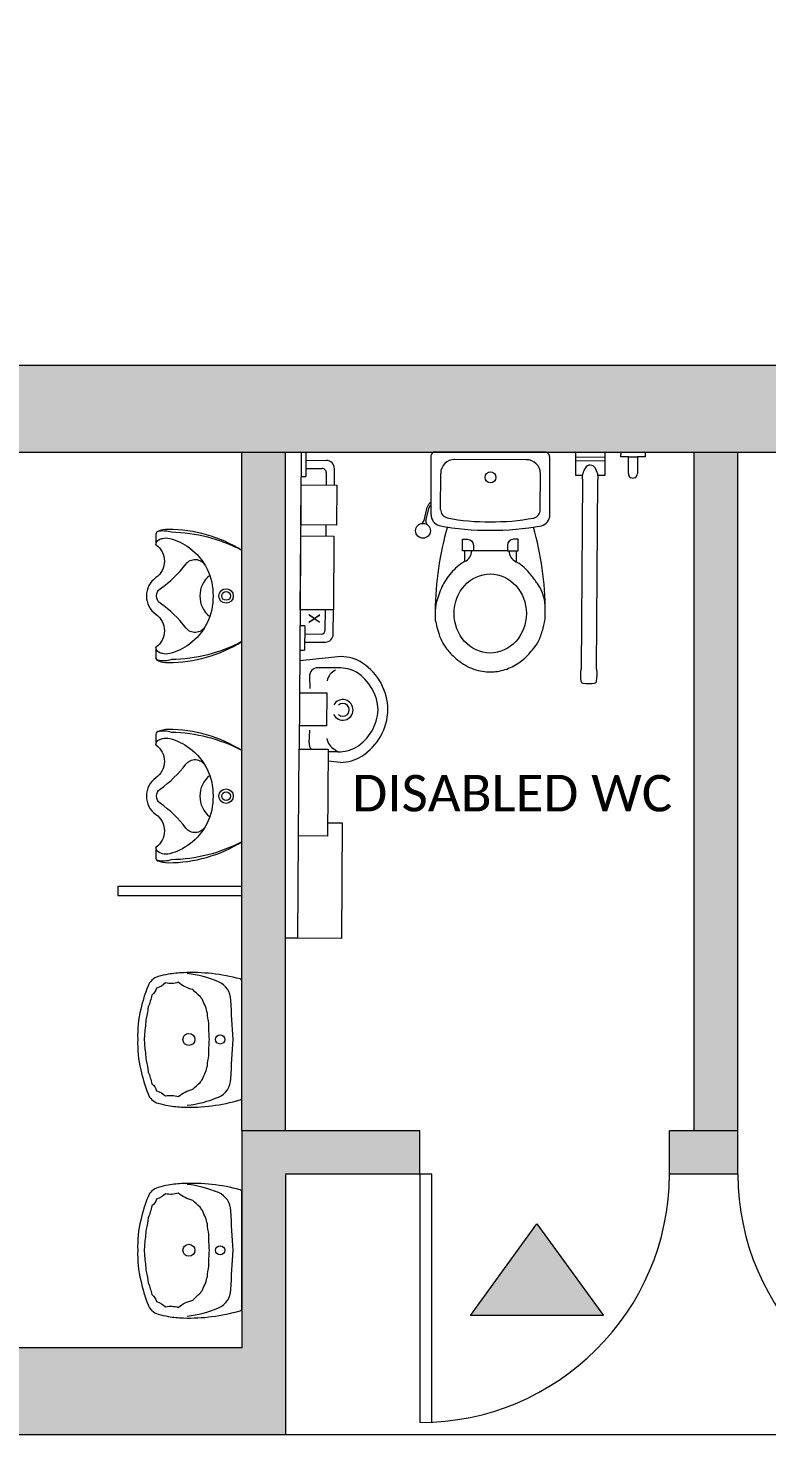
# Model space of a CAD drawing. Extents: x 128652 to 138698, y 161007 to 165865.
# Drawn here: x 131337 to 133887, y 161007 to 165865 of the extents above; entities that cross this region are included whole.
import ezdxf

# ---------------------------------------------------------------- set-up
doc = ezdxf.new("R2010")
doc.units = 0
doc.header["$LTSCALE"] = 25
doc.header["$MEASUREMENT"] = 0
for name, color, linetype, lineweight in [('A-Doors & Frames-G', 7, 'Continuous', 9), ('A-External Walls-G', 7, 'Continuous', 9), ('A-Ground floor walls', 7, 'Continuous', 9), ('A-Sanitary', 7, 'Continuous', 5), ('A-Text', 7, 'Continuous', 9)]:
    doc.layers.add(name, color=color, linetype=linetype, lineweight=lineweight)
doc.layers.add('A-Wall hatch', color=7, linetype='Continuous', lineweight=9, true_color=0xcfcfcf)
doc.styles.get("Standard").update_dxf_attribs({"font": 'arial.ttf'})

msp = doc.modelspace()

# ---------------------------------------------------------------- hatches: boundary and pattern name
at = {"layer": 'A-Ground floor walls', "true_color": 0x858585}
h = msp.add_hatch(color=252, dxfattribs=at)
h.dxf.hatch_style = 1
h.paths.add_polyline_path([(133093.3734227706, 161735.6876411832), (132863.8734227706, 161419.9952295953), (133322.8734227706, 161419.9952295953)])
at = {"layer": 'A-Wall hatch'}
h = msp.add_hatch(color=256, dxfattribs=at)
h.dxf.hatch_style = 1
h.paths.add_polyline_path([(135442.175699569, 165524.9334982335), (135442.175699569, 165564.9334982344), (135482.1756995699, 165564.9334982344), (138398.1925089818, 165564.9334982344), (138398.1925089818, 161307.3393937692), (137798.1925089818, 161307.3393937692), (137798.1925089818, 161367.7781371816), (137598.1925089818, 161367.7781371816), (137598.1925089818, 161007.3393937693), (138698.1925089818, 161007.3393937692), (138698.1925089818, 165864.9334982344), (135142.175699569, 165864.9334982344), (135142.175699569, 164700.9503076469), (128652.1925089815, 164700.9503076469), (128652.1925089815, 164540.9503076469), (128652.1925089815, 161007.3393937692), (128927.1925089818, 161007.3393937692), (128927.1925089818, 164400.9503076469), (128927.1925089818, 164402.2503076468), (128967.1925089827, 164402.2503076468), (130168.6925089782, 164402.2503076468), (135442.175699569, 164400.9503076469)])
h.paths.add_polyline_path([(136638.1925089818, 161367.7781371816), (136488.1925089818, 161367.7781371816), (136488.1925089818, 161307.3393937692), (135298.1925089818, 161307.3393937692), (135298.1925089818, 162057.3393937692), (134648.2692354086, 162057.3393937692), (134648.2692354086, 161907.3393937692), (135148.1925089818, 161907.3393937692), (135148.1925089818, 161007.3393937692), (136638.1925089818, 161007.3393937692)], flags=17)
h.paths.add_polyline_path([(138398.1925089818, 162357.3393937692), (137670.4351761879, 162357.3393937692), (136488.1925089818, 162357.3393937692), (136488.1925089818, 162146.9006503568), (136638.1925089818, 162146.9006503568), (136638.1925089818, 162207.3393937692), (137598.1925089818, 162207.3393937692), (137598.1925089818, 162146.9006503568), (137748.1925089818, 162146.9006503568), (137748.1925089818, 162207.3393937692), (138398.1925089818, 162207.3393937692)], flags=17)
h.paths.add_polyline_path([(133786.2692354086, 164400.9503076469), (133636.2692354086, 164400.9503076469), (133636.2692354086, 162057.3393937692), (133786.2692354086, 162057.3393937692)], flags=17)
h.paths.add_polyline_path([(133786.2692354086, 162057.3393937692), (133551.1925089818, 162057.3393937692), (133551.1925089818, 161907.3393937692), (133786.2692354086, 161907.3393937692)], flags=17)
h.paths.add_polyline_path([(132689.1925089818, 162057.3393937692), (132075.1925089818, 162057.3393937692), (132075.1925089818, 161307.3393937692), (130285.1925089818, 161307.3393937692), (130285.1925089818, 161367.7781371816), (130135.1925089818, 161367.7781371816), (130135.1925089818, 161007.3393937692), (132225.1925089818, 161007.3393937692), (132225.1925089818, 161907.3393937692), (132689.1925089818, 161907.3393937692)], flags=17)
h.paths.add_polyline_path([(130285.1925089818, 162357.3393937691), (128927.1925089818, 162357.3393937691), (128927.1925089818, 162207.3393937691), (130135.1925089818, 162207.3393937691), (130135.1925089818, 162146.9006503568), (130285.1925089818, 162146.9006503568)], flags=17)
h = msp.add_hatch(color=256, dxfattribs=at)
h.dxf.hatch_style = 1
h.paths.add_polyline_path([(132225.1925089818, 164400.9503076469), (132075.1925089818, 164400.9503076469), (132075.1925089818, 162057.3393937692), (132225.1925089818, 162057.3393937692)])

# ---------------------------------------------------------------- linework, layer by layer
at = {"layer": 'A-Doors & Frames-G', "linetype": 'Continuous'}
msp.add_lwpolyline([(132689.1925089818, 161907.3393937692), (132689.1925089818, 161050.0647283743), (132730.1480847443, 161051.0383048555), (132730.1480847444, 161907.3393937692)], close=True, dxfattribs=at)
for centre, start, end in [((132689.1330463303, 161912.1375419097), 270.0039520548456, 359.6810999577515), ((134648.3286980601, 161912.1375419097), 180.3189000422485, 269.9960479451544)]:
    msp.add_arc(centre, 862.0728155861171, start, end, dxfattribs=at)
at = {"layer": 'A-External Walls-G', "color": 7}
for p, q in [((128652.1925089815, 164700.9503076469), (135142.175699569, 164700.9503076469)), ((128927.1925089818, 164400.9503076469), (135442.175699569, 164400.9503076469)), ((132075.1925089818, 161307.3393937692), (130285.1925089818, 161307.3393937692)), ((132225.1925089818, 161007.3393937692), (130135.1925089818, 161007.3393937692))]:
    msp.add_line(p, q, dxfattribs=at)
at = {"layer": 'A-External Walls-G'}
for p, q in [((132075.1925089818, 162057.3393937692), (132075.1925089818, 164400.9503076469)), ((132225.1925089818, 162057.3393937692), (132225.1925089818, 164400.9503076469)), ((133636.2692354086, 162057.3393937692), (133636.2692354086, 164400.9503076469)), ((133786.2692354086, 162057.3393937692), (133786.2692354086, 164400.9503076469)), ((132689.1925089818, 162057.3393937692), (132075.1925089818, 162057.3393937692)), ((132075.1925089818, 162057.3393937692), (132075.1925089818, 161307.3393937692)), ((132689.1925089818, 161907.3393937692), (132689.1925089818, 162057.3393937692)), ((133786.2692354086, 162057.3393937692), (133551.1925089818, 162057.3393937692)), ((133551.1925089818, 161907.3393937704), (133551.1925089818, 162057.3393937692)), ((133786.2692354086, 161907.3393937704), (133786.2692354086, 162057.3393937692)), ((132730.1480847444, 161907.3393937692), (132225.1925089818, 161907.3393937692)), ((132225.1925089818, 161907.3393937692), (132225.1925089818, 161007.3393937692)), ((133786.2692354086, 161907.3393937692), (133551.1925089818, 161907.3393937692)), ((135148.1925089818, 161007.3393937692), (132225.1925089818, 161007.3393937692))]:
    msp.add_line(p, q, dxfattribs=at)
at = {"layer": 'A-Sanitary', "linetype": 'Continuous', "lineweight": 9}
for p, q in [((132279.2098424272, 164400.9161309423), (132272.5337291824, 163375.4736175143)), ((132295.8057640957, 164400.9161309423), (132295.2094392444, 164316.9182476547)), ((132727.7118529906, 164184.9038716529), (132728.1603792008, 164386.3696831983)), ((133121.8999827889, 164400.4931322813), (132741.9009245157, 164401.3391296052)), ((133137.710836917, 164183.9910850663), (133138.1593631271, 164385.456896612)), ((133327.4020816367, 164382.4165781124), (133227.4044987677, 164383.1118624969)), ((133383.2216701684, 164385.090863161), (133383.33820762, 164401.50624361)), ((133409.1695208812, 164384.9066519929), (133383.2216701684, 164385.090863161)), ((133408.7568869113, 164326.7833321712), (133409.1695208812, 164384.9066519929)), ((133409.1695208812, 164384.9066519929), (133439.8250486438, 164384.6890196873)), ((133440.3975087852, 164384.6995671533), (133439.9847711377, 164326.5616433049)), ((133466.3446135152, 164384.5153612808), (133440.3975087852, 164384.6995671533)), ((133466.4610472409, 164400.9161309433), (133466.3446135152, 164384.5153612808)), ((132295.4065258168, 164344.6797183647), (132352.405089475, 164344.2750693583)), ((132295.6053007671, 164372.6790127938), (132366.6035116408, 164372.174976312)), ((132394.0010704916, 164287.2161669941), (132394.4040311196, 164343.9769069319)), ((133055.6199713543, 164374.7586259457), (132808.065693294, 164375.3097595661)), ((133327.3154181128, 164369.9524079137), (133227.3178352439, 164370.6476922983)), ((132279.2098424273, 164317.0318333411), (132295.2094392444, 164316.9182476547)), ((132366.2999384886, 164329.4138835873), (132366.0017760619, 164287.4149419437)), ((132366.3053492153, 164330.176034669), (132366.2999384886, 164329.4138835873)), ((132760.6528739009, 164203.1713203021), (132760.9287609401, 164327.0922975044)), ((133104.8514803079, 164202.405026035), (133105.1273673471, 164326.3260032372)), ((133247.3174829205, 163651.3972888148), (133251.8760090302, 164307.016201809)), ((133250.3760452871, 164307.0266310747), (133250.473385101, 164321.0262926764)), ((133251.8760090302, 164307.016201809), (133250.3760452871, 164307.0266310747)), ((133301.8748004646, 164306.6685596167), (133297.316274355, 163651.0496466226)), ((133303.3747642076, 164306.6581303509), (133301.8748004646, 164306.6685596167)), ((133303.4721040215, 164320.6577919526), (133303.3747642076, 164306.6581303509)), ((132703.683257718, 164164.8627453902), (132714.8564372958, 164211.061552441)), ((132710.2157263634, 164164.8949412586), (132721.0205705712, 164209.5707570629)), ((132365.0220995207, 164149.418419401), (132364.7487839632, 164110.9193895609)), ((132843.7465013245, 164060.3602777485), (132843.6631611071, 164022.9261119254)), ((132991.1030006408, 164060.0322158722), (132873.7662958961, 164060.2934442518)), ((133021.1227952126, 164059.9653823753), (133021.0394549952, 164022.531216552)), ((132362.4468126483, 163786.665390345), (132362.9385120934, 163855.9258152971)), ((132390.3467196031, 163772.4669681803), (132390.9378065226, 163855.727040347)), ((132291.5463008721, 163800.9312503213), (132275.3269492475, 163801.036234686)), ((132291.5463008721, 163800.9312503213), (132290.9499760212, 163716.9333670347)), ((132291.3492142996, 163773.1697796122), (132348.3477779592, 163772.765130606)), ((132274.9503792046, 163717.0469527206), (132290.9499760212, 163716.9333670347)), ((132291.1504393498, 163745.1704851829), (132362.1486502227, 163744.6664487006)), ((132417.1006903765, 163694.9495423816), (132274.9424155497, 163680.2555101776)), ((132408.6656303206, 163655.9394592068), (132337.2313065578, 163656.4361428886)), ((132308.1351539729, 163626.3444401286), (132309.902123138, 163584.3225034291)), ((133244.6074292483, 163651.4161318503), (133247.3174829205, 163651.3972888148)), ((133297.316274355, 163651.0496466226), (133300.0263280272, 163651.0308035871)), ((132273.9025526026, 163569.9431271006), (132367.9001838992, 163569.2758111963)), ((132367.9001838992, 163569.2758111963), (132367.0908858869, 163455.2786838783)), ((132367.0908858869, 163455.2786838783), (132273.0932545899, 163455.9459997824)), ((132306.5400781714, 163396.936538152), (132308.9035226338, 163440.701212117)), ((132406.6493154028, 163365.9464688179), (132372.7610766354, 163366.1820941363)), ((132414.5605332725, 163329.6176182012), (132372.539048179, 163334.2493908011)), ((132075.1925089818, 162901.0615973367), (131646.3530853064, 162901.0615973367)), ((131646.3530853064, 162901.0615973367), (131646.3530853064, 162869.861834602)), ((131646.3530853064, 162869.861834602), (132075.1925089818, 162869.861834602)), ((132268.2791490548, 162721.9273951212), (132225.1925089818, 162721.9273951212))]:
    msp.add_line(p, q, dxfattribs=at)
for points in [[(133250.4696250259, 164320.4855090334), (133226.9701930517, 164320.6489008638), (133227.5331263789, 164401.6114153277), (133327.5307092478, 164400.9161309432), (133326.9677759206, 164319.9536164793), (133303.4683439464, 164320.1170083096)], [(132371.0577676694, 163121.2078203323), (132421.1150113594, 163120.8524497297), (132418.2753692099, 162720.8625293154), (132268.2791490548, 162721.9273951212), (132270.7891088245, 163075.4784963124)]]:
    msp.add_lwpolyline(points, dxfattribs=at)
for points in [[(132402.0008688988, 164287.1593741503), (132401.021192359, 164149.1628516083), (132278.0242918305, 164150.0360415678), (132279.0039683716, 164288.0325641119)], [(132392.7480783925, 164110.7206146104), (132390.9378065222, 163855.7270403465), (132275.9407044036, 163856.5434374655), (132277.7509762729, 164111.5370117293)], [(132372.8208323885, 163374.7763201224), (132370.7349793299, 163074.7835715159), (132270.7373964606, 163075.4788558682), (132272.8232495194, 163375.471604476)]]:
    msp.add_lwpolyline(points, close=True, dxfattribs=at)
for points in [[(131745.1925089818, 163904.0974434726, 0.2443358944058792), (131778.0696415224, 163840.8354187904, -0.519697760328023), (131778.0696415224, 163727.0640212299), (131778.0696415224, 163690.4558111304, 0.3066273132413509), (131784.35399918, 163681.1717386419, 0.09543677902536968), (131821.0791553289, 163674.0974434726, 0.1398623713898907), (132075.1925089818, 163746.5974434726), (132075.1925089818, 163904.0974434726), (132075.1925089818, 164061.5974434727, 0.1398623713898907), (131821.0791553289, 164134.0974434728, 0.09543677902536968), (131784.35399918, 164127.0231483035, 0.3066273132413509), (131778.0696415224, 164117.7390758148), (131778.0696415224, 164081.1308657154, -0.519697760328023), (131778.0696415224, 163967.359468155, 0.2443358944058792)], [(131745.1925089818, 163904.0974434726, 0.2443358944058792), (131778.0696415224, 163840.8354187904, -0.519697760328023), (131778.0696415224, 163727.0640212299), (131778.0696415224, 163690.4558111304, 0.3066273132413509), (131784.35399918, 163681.1717386419, 0.09543677902536968), (131821.0791553289, 163674.0974434726, 0.1398623713898907), (132075.1925089818, 163746.5974434726), (132075.1925089818, 163904.0974434726), (132075.1925089818, 164061.5974434727, 0.1398623713898907), (131821.0791553289, 164134.0974434728, 0.09543677902536968), (131784.35399918, 164127.0231483035, 0.3066273132413509), (131778.0696415224, 164117.7390758148), (131778.0696415224, 164081.1308657154, -0.519697760328023), (131778.0696415224, 163967.359468155, 0.2443358944058792)], [(131745.1925089818, 163904.0974434726, 0.2443358944058792), (131778.0696415224, 163840.8354187904, -0.519697760328023), (131778.0696415224, 163727.0640212299), (131778.0696415224, 163690.4558111304, 0.3066273132413509), (131784.35399918, 163681.1717386419, 0.09543677902536968), (131821.0791553289, 163674.0974434726, 0.1398623713898907), (132075.1925089818, 163746.5974434726), (132075.1925089818, 163904.0974434726), (132075.1925089818, 164061.5974434727, 0.1398623713898907), (131821.0791553289, 164134.0974434728, 0.09543677902536968), (131784.35399918, 164127.0231483035, 0.3066273132413509), (131778.0696415224, 164117.7390758148), (131778.0696415224, 164081.1308657154, -0.519697760328023), (131778.0696415224, 163967.359468155, 0.2443358944058792)], [(131745.1925089818, 163904.0974434726, 0.2443358944058792), (131778.0696415224, 163840.8354187904, -0.519697760328023), (131778.0696415224, 163727.0640212299), (131778.0696415224, 163690.4558111304, 0.3066273132413509), (131784.35399918, 163681.1717386419, 0.09543677902536968), (131821.0791553289, 163674.0974434726, 0.1398623713898907), (132075.1925089818, 163746.5974434726), (132075.1925089818, 163904.0974434726), (132075.1925089818, 164061.5974434727, 0.1398623713898907), (131821.0791553289, 164134.0974434728, 0.09543677902536968), (131784.35399918, 164127.0231483035, 0.3066273132413509), (131778.0696415224, 164117.7390758148), (131778.0696415224, 164081.1308657154, -0.519697760328023), (131778.0696415224, 163967.359468155, 0.2443358944058792)], [(132836.0670114786, 164060.3773747066), (132836.1556796414, 164100.204709177), (132852.9109204238, 164100.1674067454, -0.414213562373095), (132873.8083360359, 164079.1767350874), (132873.7662958961, 164060.2934442518)], [(133028.8022850585, 164059.9482854175), (133028.8909532213, 164099.7756198881), (133012.1357124389, 164099.8129223197, 0.414213562373095), (132991.1450407806, 164078.9155067077), (132991.1030006408, 164060.0322158722)], [(131745.1925089818, 163212.9521431939, 0.2443358944058792), (131778.0696415224, 163149.6901185118, -0.519697760328023), (131778.0696415224, 163035.9187209513), (131778.0696415224, 162999.3105108518, 0.3066273132413509), (131784.35399918, 162990.0264383632, 0.09543677902536968), (131821.0791553289, 162982.9521431939, 0.1398623713898907), (132075.1925089818, 163055.4521431939), (132075.1925089818, 163212.9521431939), (132075.1925089818, 163370.452143194, 0.1398623713898907), (131821.0791553289, 163442.9521431941, 0.09543677902536968), (131784.35399918, 163435.8778480248, 0.3066273132413509), (131778.0696415224, 163426.5937755361), (131778.0696415224, 163389.9855654367, -0.519697760328023), (131778.0696415224, 163276.2141678764, 0.2443358944058792)], [(131745.1925089818, 163212.9521431939, 0.2443358944058792), (131778.0696415224, 163149.6901185118, -0.519697760328023), (131778.0696415224, 163035.9187209513), (131778.0696415224, 162999.3105108518, 0.3066273132413509), (131784.35399918, 162990.0264383632, 0.09543677902536968), (131821.0791553289, 162982.9521431939, 0.1398623713898907), (132075.1925089818, 163055.4521431939), (132075.1925089818, 163212.9521431939), (132075.1925089818, 163370.452143194, 0.1398623713898907), (131821.0791553289, 163442.9521431941, 0.09543677902536968), (131784.35399918, 163435.8778480248, 0.3066273132413509), (131778.0696415224, 163426.5937755361), (131778.0696415224, 163389.9855654367, -0.519697760328023), (131778.0696415224, 163276.2141678764, 0.2443358944058792)], [(131745.1925089818, 163212.9521431939, 0.2443358944058792), (131778.0696415224, 163149.6901185118, -0.519697760328023), (131778.0696415224, 163035.9187209513), (131778.0696415224, 162999.3105108518, 0.3066273132413509), (131784.35399918, 162990.0264383632, 0.09543677902536968), (131821.0791553289, 162982.9521431939, 0.1398623713898907), (132075.1925089818, 163055.4521431939), (132075.1925089818, 163212.9521431939), (132075.1925089818, 163370.452143194, 0.1398623713898907), (131821.0791553289, 163442.9521431941, 0.09543677902536968), (131784.35399918, 163435.8778480248, 0.3066273132413509), (131778.0696415224, 163426.5937755361), (131778.0696415224, 163389.9855654367, -0.519697760328023), (131778.0696415224, 163276.2141678764, 0.2443358944058792)], [(131745.1925089818, 163212.9521431939, 0.2443358944058792), (131778.0696415224, 163149.6901185118, -0.519697760328023), (131778.0696415224, 163035.9187209513), (131778.0696415224, 162999.3105108518, 0.3066273132413509), (131784.35399918, 162990.0264383632, 0.09543677902536968), (131821.0791553289, 162982.9521431939, 0.1398623713898907), (132075.1925089818, 163055.4521431939), (132075.1925089818, 163212.9521431939), (132075.1925089818, 163370.452143194, 0.1398623713898907), (131821.0791553289, 163442.9521431941, 0.09543677902536968), (131784.35399918, 163435.8778480248, 0.3066273132413509), (131778.0696415224, 163426.5937755361), (131778.0696415224, 163389.9855654367, -0.519697760328023), (131778.0696415224, 163276.2141678764, 0.2443358944058792)], [(132075.1925089818, 162372.7256057778), (132075.1925089818, 162572.7813104941, 0.3340373432375671), (132068.5430745062, 162581.6238611866, 0.07779026748360952), (131872.9244546525, 162603.0891026585, 0.03682371074500936), (131820.9656884041, 162597.7568014224, 0.02475166038015313), (131786.0790882072, 162589.7583495684, 0.2383283557327349), (131750.8213539658, 162557.3836634928, 0.0355668592195249), (131725.7403822966, 162477.1971345994, 0.06792294161534793), (131715.1924856818, 162372.7256057778, 0.06792294161521623), (131725.7403822966, 162268.2540769557, 0.03425161171753841), (131750.8213539658, 162184.6932712259, 0.2383283557327349), (131786.0790882072, 162152.3185851503, 0.02475166038015313), (131820.9656884041, 162144.3201332963, 0.03682371074500936), (131872.9244546525, 162138.9878320602, 0.07763381892335468), (132068.5430745062, 162163.8273503685, 0.3340373432375671), (132075.1925089818, 162172.6699010613)], [(131938.9278994242, 162235.2166800755, -0.03569074951510243), (131949.8337020539, 162259.3815106123, -0.04150107414660176), (131955.909912555, 162281.3675784152, -0.02815132798074797), (131960.6441389449, 162317.4687261487, -0.01852861421395527), (131962.6925089818, 162372.7256057778, -0.01852861421363697), (131960.6441389449, 162427.9824854077, -0.02815132797853915), (131955.909912555, 162464.0836331394, -0.04150107414740032), (131949.8337020539, 162486.0697009426, -0.03569074951473896), (131938.9278994242, 162510.2345314789, -0.06851609079313911), (131930.862677119, 162521.2472749685, -0.02681293173890165), (131905.4003764345, 162544.8849363404, -0.1141475600460352), (131855.2080946164, 162570.2124916534, -0.1473389826891448), (131811.3399797766, 162567.9048794239, -0.09710781620087058), (131780.6693200127, 162549.5726142874, -0.1210162254248298), (131764.4533448613, 162525.7467791485, -0.02798876261677909), (131751.8549060242, 162485.1296676236, -0.02959021375670137), (131744.4297574232, 162445.59258943, -0.008570021130120077), (131738.6070501706, 162392.5503094808, -0.02305343780658976), (131737.6925089818, 162372.7256057778, -0.0230534378066795), (131738.6070501706, 162352.9009020744, -0.008570021130113922), (131744.4297574232, 162299.8586221246, -0.02959021375767956), (131751.8549060242, 162260.3215439306, -0.02798876261742477), (131764.4533448613, 162219.704432406, -0.1210162254244369), (131780.6693200127, 162195.878597267, -0.09710781620087058), (131811.3399797766, 162177.5463321306, -0.1473389826891136), (131855.2080946164, 162175.2387199009, -0.1141475600462429), (131905.4003764345, 162200.5662752139, -0.02681293173932554), (131930.862677119, 162224.2039365856, -0.06851609079533309)], [(132075.1925089818, 161644.7090572583), (132075.1925089818, 161844.7647619745, 0.3340373432375671), (132068.5430745062, 161853.6073126671, 0.07779026748360952), (131872.9244546525, 161875.072554139, 0.03682371074500936), (131820.9656884041, 161869.7402529029, 0.02475166038015313), (131786.0790882072, 161861.7418010489, 0.2383283557327349), (131750.8213539658, 161829.3671149733, 0.0355668592195249), (131725.7403822966, 161749.1805860799, 0.06792294161534793), (131715.1924856818, 161644.7090572583, 0.06792294161521623), (131725.7403822966, 161540.2375284362, 0.03425161171753841), (131750.8213539658, 161456.6767227064, 0.2383283557327349), (131786.0790882072, 161424.3020366308, 0.02475166038015313), (131820.9656884041, 161416.3035847768, 0.03682371074500936), (131872.9244546525, 161410.9712835407, 0.07763381892335468), (132068.5430745062, 161435.8108018491, 0.3340373432375671), (132075.1925089818, 161444.6533525418)], [(131938.9278994242, 161507.200131556, -0.03569074951510243), (131949.8337020539, 161531.3649620928, -0.04150107414660176), (131955.909912555, 161553.3510298957, -0.02815132798074797), (131960.6441389449, 161589.4521776292, -0.01852861421395527), (131962.6925089818, 161644.7090572583, -0.01852861421363697), (131960.6441389449, 161699.9659368882, -0.02815132797853915), (131955.909912555, 161736.0670846198, -0.04150107414740032), (131949.8337020539, 161758.0531524231, -0.03569074951473896), (131938.9278994242, 161782.2179829594, -0.06851609079313911), (131930.862677119, 161793.230726449, -0.02681293173890165), (131905.4003764345, 161816.8683878209, -0.1141475600460352), (131855.2080946164, 161842.1959431339, -0.1473389826891448), (131811.3399797766, 161839.8883309044, -0.09710781620087058), (131780.6693200127, 161821.5560657679, -0.1210162254248298), (131764.4533448613, 161797.730230629, -0.02798876261677909), (131751.8549060242, 161757.1131191041, -0.02959021375670137), (131744.4297574232, 161717.5760409105, -0.008570021130120077), (131738.6070501706, 161664.5337609613, -0.02305343780658976), (131737.6925089818, 161644.7090572583, -0.0230534378066795), (131738.6070501706, 161624.8843535549, -0.008570021130113922), (131744.4297574232, 161571.842073605, -0.02959021375767956), (131751.8549060242, 161532.3049954111, -0.02798876261742477), (131764.4533448613, 161491.6878838865, -0.1210162254244369), (131780.6693200127, 161467.8620487475, -0.09710781620087058), (131811.3399797766, 161449.529783611, -0.1473389826891136), (131855.2080946164, 161447.2221713814, -0.1141475600462429), (131905.4003764345, 161472.5497266944, -0.02681293173932554), (131930.862677119, 161496.1873880661, -0.06851609079533309)]]:
    msp.add_lwpolyline(points, format="xyb", close=True, dxfattribs=at)
for points in [[(132075.1925089818, 164061.5974434727, 0.1163974052737645), (131831.3936710649, 164124.0003358288, 0.1429283051860769), (131784.7157769327, 164126.1958272441, 0.345926305530477), (131778.0696415224, 164117.7390758148)], [(131778.0696415224, 164081.1308657154, -0.2894229317335772), (131789.2095904008, 164098.7638914466, -0.04668622268231552), (131800.536517394, 164102.9061365309, -0.1296604563199414), (131826.039846332, 164102.8909519816, -0.09481909528726389), (131893.9681217216, 164070.2828297828, -0.2444832972987058), (131975.1925089799, 163904.0974434726, -0.2444832972987058), (131893.9681217216, 163737.9120571627, -0.09481909528726389), (131826.039846332, 163705.3039349639, -0.1296604563199414), (131800.536517394, 163705.2887504144, -0.04668622268231552), (131789.2095904008, 163709.4309954986, -0.2894229317335772), (131778.0696415224, 163727.0640212299, -0.2894229317335772)], [(131778.0696415224, 164081.1308657154, -0.2894229317335772), (131789.2095904008, 164098.7638914466, -0.04668622268231552), (131800.536517394, 164102.9061365309, -0.1296604563199414), (131826.039846332, 164102.8909519816, -0.09481909528726389), (131893.9681217216, 164070.2828297828, -0.2444832972987058), (131975.1925089799, 163904.0974434726, -0.2444832972987058), (131893.9681217216, 163737.9120571627, -0.09481909528726389), (131826.039846332, 163705.3039349639, -0.1296604563199414), (131800.536517394, 163705.2887504144, -0.04668622268231552), (131789.2095904008, 163709.4309954986, -0.2894229317335772), (131778.0696415224, 163727.0640212299, -0.2894229317335772)], [(131778.0696415224, 164081.1308657154, -0.2894229317335772), (131789.2095904008, 164098.7638914466, -0.04668622268231552), (131800.536517394, 164102.9061365309, -0.1296604563199414), (131826.039846332, 164102.8909519816, -0.09481909528726389), (131893.9681217216, 164070.2828297828, -0.2444832972987058), (131975.1925089799, 163904.0974434726, -0.2444832972987058), (131893.9681217216, 163737.9120571627, -0.09481909528726389), (131826.039846332, 163705.3039349639, -0.1296604563199414), (131800.536517394, 163705.2887504144, -0.04668622268231552), (131789.2095904008, 163709.4309954986, -0.2894229317335772), (131778.0696415224, 163727.0640212299, -0.2894229317335772)], [(131947.7848586023, 163797.8143474435, -0.5350095289743516), (131881.3470009093, 163793.9182269233, 0.07742793967831849), (131792.8873854347, 163879.5916747835, -0.243642389832575), (131780.1925089818, 163904.0974434728, -0.243642389832575), (131792.8873854347, 163928.6032121619, 0.07742793967831849), (131881.3470009093, 164014.2766600222, -0.5350095289743516), (131947.7848586023, 164010.3805395016)], [(131947.7848586023, 163797.8143474435, -0.5350095289743516), (131881.3470009093, 163793.9182269233, 0.07742793967831849), (131792.8873854347, 163879.5916747835, -0.243642389832575), (131780.1925089818, 163904.0974434728, -0.243642389832575), (131792.8873854347, 163928.6032121619, 0.07742793967831849), (131881.3470009093, 164014.2766600222, -0.5350095289743516), (131947.7848586023, 164010.3805395016)], [(132075.1925089818, 163746.5974434726, -0.1163974052737645), (131831.3936710649, 163684.1945511164, -0.1429283051860769), (131784.7157769327, 163681.9990597011, -0.345926305530477), (131778.0696415224, 163690.4558111304)], [(132075.1925089818, 163370.452143194, 0.1163974052737645), (131831.3936710649, 163432.8550355502, 0.1429283051860769), (131784.7157769327, 163435.0505269654, 0.345926305530477), (131778.0696415224, 163426.5937755361)], [(131778.0696415224, 163389.9855654367, -0.2894229317335772), (131789.2095904008, 163407.6185911679, -0.04668622268231552), (131800.536517394, 163411.7608362522, -0.1296604563199414), (131826.039846332, 163411.7456517029, -0.09481909528726389), (131893.9681217216, 163379.1375295041, -0.2444832972987058), (131975.1925089799, 163212.9521431939, -0.2444832972987058), (131893.9681217216, 163046.766756884, -0.09481909528726389), (131826.039846332, 163014.1586346852, -0.1296604563199414), (131800.536517394, 163014.1434501357, -0.04668622268231552), (131789.2095904008, 163018.28569522, -0.2894229317335772), (131778.0696415224, 163035.9187209513, -0.2894229317335772)], [(131778.0696415224, 163389.9855654367, -0.2894229317335772), (131789.2095904008, 163407.6185911679, -0.04668622268231552), (131800.536517394, 163411.7608362522, -0.1296604563199414), (131826.039846332, 163411.7456517029, -0.09481909528726389), (131893.9681217216, 163379.1375295041, -0.2444832972987058), (131975.1925089799, 163212.9521431939, -0.2444832972987058), (131893.9681217216, 163046.766756884, -0.09481909528726389), (131826.039846332, 163014.1586346852, -0.1296604563199414), (131800.536517394, 163014.1434501357, -0.04668622268231552), (131789.2095904008, 163018.28569522, -0.2894229317335772), (131778.0696415224, 163035.9187209513, -0.2894229317335772)], [(131778.0696415224, 163389.9855654367, -0.2894229317335772), (131789.2095904008, 163407.6185911679, -0.04668622268231552), (131800.536517394, 163411.7608362522, -0.1296604563199414), (131826.039846332, 163411.7456517029, -0.09481909528726389), (131893.9681217216, 163379.1375295041, -0.2444832972987058), (131975.1925089799, 163212.9521431939, -0.2444832972987058), (131893.9681217216, 163046.766756884, -0.09481909528726389), (131826.039846332, 163014.1586346852, -0.1296604563199414), (131800.536517394, 163014.1434501357, -0.04668622268231552), (131789.2095904008, 163018.28569522, -0.2894229317335772), (131778.0696415224, 163035.9187209513, -0.2894229317335772)], [(131947.7848586023, 163106.6690471648, -0.5350095289743516), (131881.3470009093, 163102.7729266446, 0.07742793967831849), (131792.8873854347, 163188.4463745048, -0.243642389832575), (131780.1925089818, 163212.9521431941, -0.243642389832575), (131792.8873854347, 163237.4579118832, 0.07742793967831849), (131881.3470009093, 163323.1313597435, -0.5350095289743516), (131947.7848586023, 163319.235239223)], [(131947.7848586023, 163106.6690471648, -0.5350095289743516), (131881.3470009093, 163102.7729266446, 0.07742793967831849), (131792.8873854347, 163188.4463745048, -0.243642389832575), (131780.1925089818, 163212.9521431941, -0.243642389832575), (131792.8873854347, 163237.4579118832, 0.07742793967831849), (131881.3470009093, 163323.1313597435, -0.5350095289743516), (131947.7848586023, 163319.235239223)], [(132075.1925089818, 163055.4521431939, -0.1163974052737645), (131831.3936710649, 162993.0492508377, -0.1429283051860769), (131784.7157769327, 162990.8537594224, -0.345926305530477), (131778.0696415224, 162999.3105108518)], [(131885.5742977404, 162145.4103718192, 0.0738723601917137), (131993.8502312685, 162173.6595311822, 0.2911346268458583), (132037.1975886768, 162236.8164955919, -0.007583365521568247), (132044.3419988003, 162372.7256057778, -0.00758336552162518), (132037.1975886768, 162508.6347159624, 0.2911346268458583), (131993.8502312685, 162571.7916803721, 0.0738723601917137), (131885.5742977404, 162600.0408397352)], [(131885.5742977404, 161417.3938232997, 0.0738723601917137), (131993.8502312685, 161445.6429826627, 0.2911346268458583), (132037.1975886768, 161508.7999470724, -0.007583365521568247), (132044.3419988003, 161644.7090572583, -0.00758336552162518), (132037.1975886768, 161780.6181674429, 0.2911346268458583), (131993.8502312685, 161843.7751318527, 0.0738723601917137), (131885.5742977404, 161872.0242912156)]]:
    msp.add_lwpolyline(points, format="xyb", dxfattribs=at)
for centre, radius in [((132932.9993244635, 164313.800065375), 18.82466943616055), ((132699.9315198825, 164129.1972889089), 25.65982653159552), ((132020.1925089799, 163904.0974434726), 25), ((132020.1925089799, 163904.0974434726), 25), ((132020.1925089799, 163904.0974434726), 15), ((132020.1925089799, 163904.0974434726), 15), ((132020.1925089799, 163212.9521431939), 25), ((132020.1925089799, 163212.9521431939), 25), ((132020.1925089799, 163212.9521431939), 15), ((132020.1925089799, 163212.9521431939), 15), ((131891.8987010329, 162372.7256057778), 20.7), ((131999.8987010329, 162372.7256057778), 15.75), ((131891.8987010329, 161644.7090572583), 20.7), ((131999.8987010329, 161644.7090572583), 15.75)]:
    msp.add_circle(centre, radius, dxfattribs=at)
for centre, radius, start, end in [((132741.8675298845, 164386.3391667786), 15, 89.87244180048809, 179.8724417996524), ((133121.8665881577, 164385.4931694547), 15, 359.8724417996524, 89.87244180048809), ((132352.3057020004, 164330.2754221442), 13.99999999999999, 359.5932477793147, 89.59324779348825), ((132366.4047366905, 164344.1756818834), 27.99999999999998, 359.5932477793147, 89.59324779348825), ((132809.2509251134, 164326.9847171813), 48.32228392707657, 89.87244180048809, 179.8724417996524), ((133056.8052031736, 164326.4335835606), 48.32228392707657, 359.8724417996524, 89.87244180048809), ((133318.8980977237, 164308.4373206344), 70.00000000000206, 146.764115607665, 165.5817551393865), ((133277.0770372189, 164335.8416797448), 20.0000000000007, 32.43914075527214, 146.764115607665), ((133234.8789528966, 164309.021506749), 69.99999999999888, 13.62150122681702, 32.43914075527214), ((133270.4729016747, 164320.8872357995), 20.00000000000182, 165.5817551393865, 179.6016281830521), ((133283.4725874477, 164320.7968488295), 20.0000000000018, 359.6016281830521, 13.62150122681702), ((133424.370829001, 164326.6724843592), 15.61433555403449, 179.5932477793146, 359.5932726194146), ((132737.3780593438, 164205.6146990786), 23.17092296878036, 115.8026546875913, 166.4040868429189), ((132737.3780593438, 164205.6146990786), 16.82907703121964, 124.736694604085, 166.4040868429189), ((132790.652799554, 164203.1045310397), 30, 179.8724417996524, 255.7862246877329), ((133074.8515546547, 164202.4718152971), 30, 283.9586589139053, 359.8724417996524), ((132689.1035911602, 164168.3888371451), 15, 285.4445304436599, 346.404086842919), ((132724.7953929212, 164161.3688495036), 15, 166.4040868429189, 232.3012650805579), ((132766.747833569, 164184.8169652923), 39.03607731862758, 179.8724417996524, 254.149663876583), ((133810.6531364869, 163845.4008025246), 1068.707404363335, 163.8472689754765, 179.5902063836136), ((132927.0902071589, 165032.2130201514), 901.3186052327242, 259.0631702593707, 270.3721638392439), ((132917.1332982547, 164830.9534572894), 670.4272115776041, 258.4838631422258, 271.2893368602874), ((132939.9216466208, 165056.043861066), 925.1772549533732, 269.3863837811386, 280.5407839844208), ((132949.224984569, 164850.9601621591), 690.5054039829145, 268.4759893805474, 281.0937227574076), ((132053.2686280299, 163849.3146446311), 1068.707387636902, 0.1546047394729606, 15.90050936281174), ((133098.6748563387, 164184.0779914269), 39.03607731862758, 285.5952197220531, 359.8724417996524), ((132824.9654783988, 164062.3174254368), 43.60365717246603, 295.3920612218656, 357.3548622828778), ((133039.9123463723, 164061.8388861586), 43.60365717246603, 182.39002131137, 244.3528223813715), ((132020.1925089799, 163904.0974434726), 90.47843237505049, 128.3252368288648, 231.6747631711352), ((132348.4471654342, 163786.7647778199), 13.99999999999999, 269.5932477934883, 359.5932477793147), ((132362.347425173, 163772.6657431304), 27.99999999999998, 269.5932477934883, 359.5932477793147), ((132337.0302379467, 163627.5179384559), 28.9189034400858, 89.60162819472453, 182.3256403118936), ((132410.527055572, 163529.4558219734), 126.4973335359628, 61.57872149588593, 90.84314550965784), ((132416.1509878535, 163558.3608841941), 136.5919597932024, 56.46174754903377, 89.60162819472453), ((132384.0077106022, 163509.8680632883), 194.7705121302221, 0.3772971571896512, 56.46174754903377), ((132418.9470295048, 163602.1343974511), 50.51472837705613, 115.0570595211812, 169.5899858142884), ((132384.142605297, 163504.9465728243), 161.0242185129772, 2.109346308577955, 57.46931663385301), ((133453.7469031248, 163632.4245424833), 209.9999999999981, 174.8113016153071, 185.9976330297393), ((133252.8526081516, 163611.3180921132), 8.000000000000552, 185.9976330297393, 261.2440175009706), ((133291.2243689615, 163611.0512928033), 8.00000000000027, 277.9592388638818, 353.2056233338863), ((133090.6429898803, 163634.9492083162), 209.9999999999989, 353.2056233338863, 4.39195474957243), ((133272.9465172974, 163741.7797141146), 139.999999999997, 261.2440175009706, 277.9592388638818), ((132423.2489775664, 163510.8345561), 35.40963308037132, 206.3090743407809, 151.3607895278864), ((132423.2489775664, 163510.8345561), 22.12400841765883, 225.556168095015, 133.647088303594), ((132383.3558207896, 163519.0271907673), 161.9073424371375, 301.907510706777, 357.1132960501011), ((132384.04437598, 163515.1413723624), 194.7705121302221, 302.7415088297028, 358.8259592326295), ((132419.8296058584, 163420.8937232862), 52.63217394224108, 189.2466873007243, 242.6506657640167), ((132335.4160505446, 163395.3613569999), 28.9189034400858, 176.8776161000539, 224.2544468352929), ((132447.0787452055, 163431.669827785), 77.16280650676477, 228.2023820613147, 238.4024351361537), ((132407.6955301344, 163493.6330462699), 127.6908635184902, 269.5305509007806, 298.6571415142271), ((132415.5102357967, 163466.2062763875), 136.5919597932024, 269.6016281947245, 302.7415088297028), ((132020.1925089799, 163212.9521431939), 90.47843237505049, 128.3252368288648, 231.6747631711352)]:
    msp.add_arc(centre, radius, start, end, dxfattribs=at)
msp.add_ellipse((132931.952674031, 163843.6730715617), major_axis=(-0.3040870492767315, -136.5876570616038), ratio=0.9125892992043176, dxfattribs=at)
msp.add_open_spline([(132843.6631611076, 164022.9261119254), (132838.8137325025, 164020.0528944377), (132834.1054395285, 164016.9594151148), (132821.5980950631, 164007.9085998993), (132814.1206093016, 164001.5405255411), (132800.2254451106, 163987.7967695839), (132793.8071129966, 163980.4213515857), (132782.0878746831, 163964.8630625177), (132776.7864680606, 163956.6801637215), (132767.3322782781, 163939.6886837185), (132763.1791884096, 163930.8799584951), (132752.5164481732, 163903.8871653899), (132745.7304155802, 163885.0337131329), (132740.8089376547, 163846.7134067318), (132741.9300002391, 163827.2451124359), (132743.0452474773, 163813.5041151874), (132748.2998480035, 163794.580275347), (132757.9499218923, 163761.6050818753), (132762.4820936641, 163749.8710805945), (132782.0219529169, 163721.1349457215), (132789.6999942082, 163710.5836652119), (132805.2179010132, 163696.210307313), (132812.690082014, 163689.0059062452), (132828.7590657579, 163675.8761894652), (132837.3567341782, 163669.9516079342), (132855.5079329408, 163659.6407147586), (132865.0618763655, 163655.2558296013), (132884.8638835296, 163648.2608906359), (132895.1112934597, 163645.6525636556), (132914.1104861261, 163642.66408085), (132922.8060707058, 163641.9717510013), (132931.5035803948, 163641.9523876112), (132937.8073659699, 163641.9383534038), (132944.1118510736, 163642.2772129585), (132959.2263933247, 163643.9368844965), (132967.9931126415, 163645.6069603435), (132985.1300575913, 163650.2663889828), (132993.4997909213, 163653.2550474018), (133009.6571066986, 163660.4266028867), (133017.4446455489, 163664.6087770599), (133032.3010474341, 163674.0172059271), (133039.3701780303, 163679.2429327595), (133052.6983545552, 163690.5826721155), (133058.9577796897, 163696.6964130698), (133070.6097941571, 163709.6628397928), (133076.0027294907, 163716.5154562793), (133087.943146118, 163730.8170140201), (133098.318838108, 163744.4100977325), (133105.6691372585, 163765.1061944068), (133111.1713093171, 163778.7797938973), (133118.0382841892, 163806.9248806195), (133121.0932357624, 163821.3936752484), (133121.6123011936, 163825.9790735572), (133121.7480963352, 163840.726846765), (133121.9041537336, 163871.3193507124), (133121.3691975296, 163887.1441146253), (133111.4377226589, 163917.8632713651), (133106.2690778436, 163932.7499113246), (133087.0146822448, 163957.1698320347), (133080.512736317, 163967.0689533595), (133065.8712076682, 163985.6337645344), (133057.7302182843, 163994.2994178744), (133041.4956552895, 164008.648704294), (133033.6453474503, 164014.587995875), (133022.113125607, 164021.9308542892), (133018.8150561231, 164023.8882863081), (133021.0394549952, 164022.531216552)], degree=3, knots=[3.600091522695824, 3.600091522695824, 3.600091522695824, 3.600091522695824, 3.683940247925883, 3.683940247925883, 3.830502224162426, 3.830502224162426, 3.977064200398968, 3.977064200398968, 4.12362617663551, 4.12362617663551, 4.270188152872053, 4.270188152872053, 4.561333449333618, 4.561333449333618, 4.852478745795183, 4.852478745795183, 5.143624042256747, 5.143624042256747, 5.339240095630121, 5.339240095630121, 5.534856149003494, 5.534856149003494, 5.689991432717387, 5.689991432717387, 5.84512671643128, 5.84512671643128, 6.000262000145173, 6.000262000145173, 6.155397283859066, 6.155397283859066, 6.283185307179586, 6.283185307179586, 6.283185307179586, 6.375803576875186, 6.375803576875186, 6.506735034161272, 6.506735034161272, 6.637666491447359, 6.637666491447359, 6.768597948733444, 6.768597948733444, 6.89952940601953, 6.89952940601953, 7.030460863305617, 7.030460863305617, 7.161392320591704, 7.161392320591704, 7.292323777877789, 7.292323777877789, 7.513605786397735, 7.513605786397735, 7.734887794917679, 7.734887794917679, 7.956169803437623, 7.956169803437623, 8.197583991129742, 8.197583991129742, 8.438998178821858, 8.438998178821858, 8.616813962017495, 8.616813962017495, 8.794629745213129, 8.794629745213129, 8.941191721449673, 8.941191721449673, 8.998201123276736, 8.998201123276736, 8.998201123276736, 8.998201123276736], dxfattribs=at)
at = {"layer": 'A-Text'}
msp.add_lwpolyline([(132863.8734227706, 161419.9952295953), (133093.3734227706, 161735.6876411832), (133322.8734227706, 161419.9952295953), (132863.8734227706, 161419.9952295953)], dxfattribs=at)

# ---------------------------------------------------------------- texts
at = {"layer": 'A-Sanitary', "linetype": 'Continuous', "lineweight": 9, "oblique": 359.9999999984041, "text_generation_flag": 4}
msp.add_text('x', height=50.0000000000414, rotation=89.59324779380489, dxfattribs=at).set_placement((132305.2983887315, 163808.7631500283))
at = {"layer": 'A-Text', "insert": (132455.7936154956, 163286.1535233948), "char_height": 126, "attachment_point": 1}
msp.add_mtext_dynamic_manual_height_columns('{\\fCalibri|b0|i0|c0|p34;DISABLED WC}', width=1776.613384197175, gutter_width=12.5, heights=[0], dxfattribs=at)

doc.saveas('drawing.dxf')
